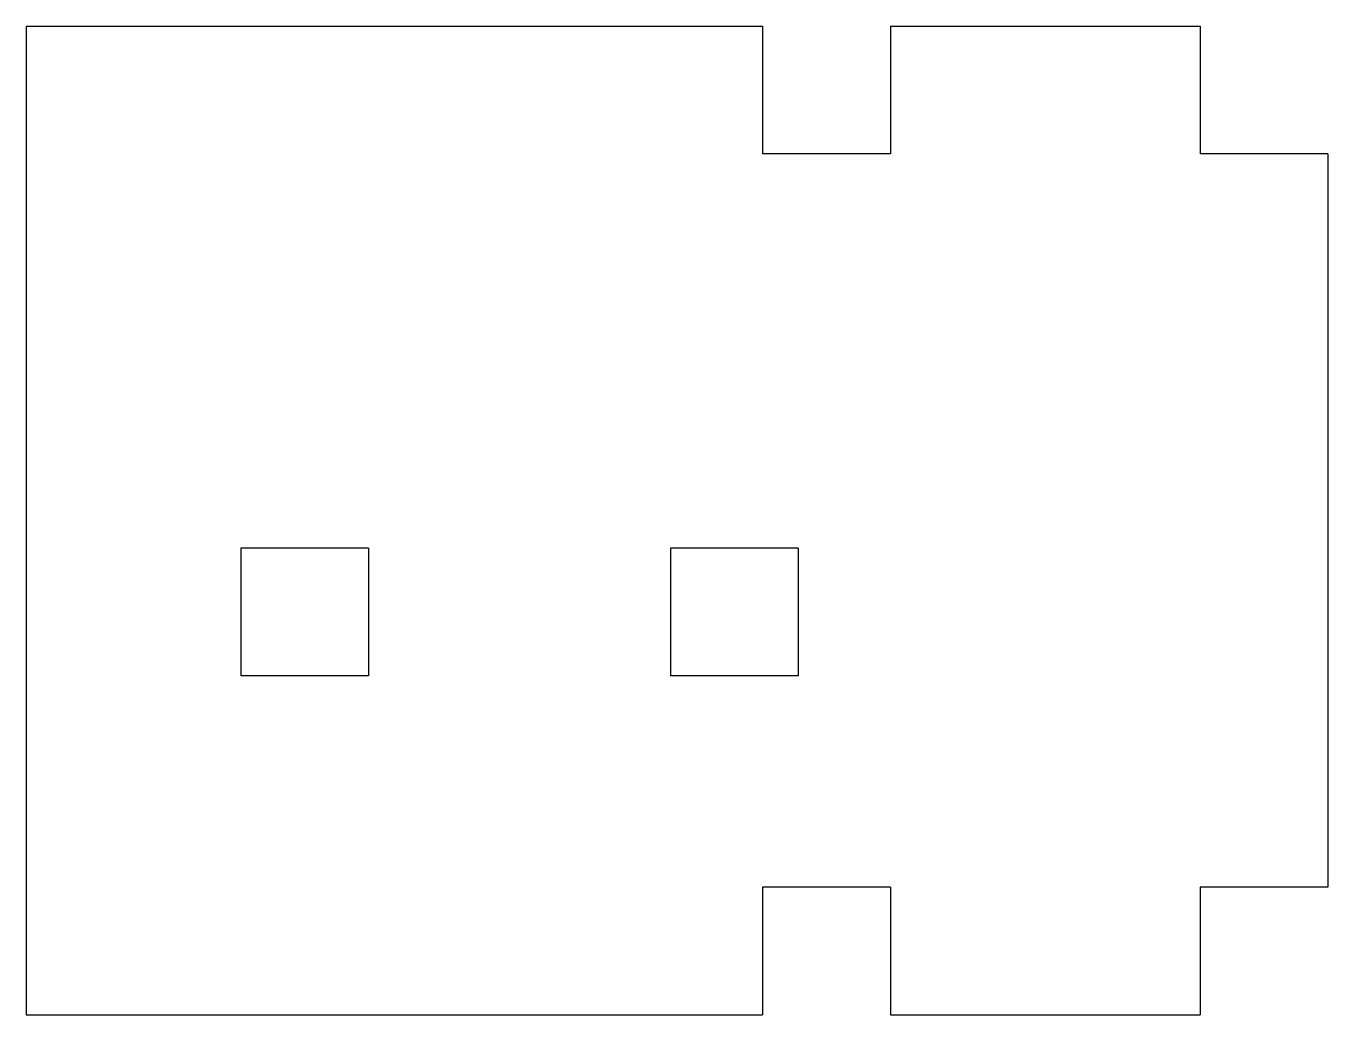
# Model space of a CAD drawing. Header units: millimetres. Extents: x -230 to 0, y -175 to 0.
import ezdxf

# ---------------------------------------------------------------- set-up
doc = ezdxf.new("R2010")
doc.units = ezdxf.units.MM

msp = doc.modelspace()

# ---------------------------------------------------------------- linework, layer by layer
at = {"color": 7, "linetype": 'Continuous', "lineweight": 25}
for p, q in [((-230.3, 0), (-230.3, -175)), ((-230.3, 0), (-100, 0)), ((-100, 0), (-100, -22.6)), ((-77.4, 0), (-77.4, -22.6)), ((-77.4, 0), (-22.6, 0)), ((-22.6, 0), (-22.6, -22.6)), ((-77.4, -22.6), (-100, -22.6)), ((0, -22.6), (-22.6, -22.6)), ((0, -22.6), (0, -152.4)), ((-169.7, -92.4), (-192.3, -92.4)), ((-192.3, -92.4), (-192.3, -115)), ((-169.7, -92.4), (-169.7, -115)), ((-93.7, -92.4), (-116.3, -92.4)), ((-116.3, -92.4), (-116.3, -115)), ((-93.7, -92.4), (-93.7, -115)), ((-169.7, -115), (-192.3, -115)), ((-93.7, -115), (-116.3, -115)), ((-77.4, -152.4), (-100, -152.4)), ((-100, -152.4), (-100, -175)), ((-77.4, -152.4), (-77.4, -175)), ((0, -152.4), (-22.6, -152.4)), ((-22.6, -152.4), (-22.6, -175)), ((-230.3, -175), (-100, -175)), ((-77.4, -175), (-22.6, -175))]:
    msp.add_line(p, q, dxfattribs=at)

doc.saveas('drawing.dxf')
